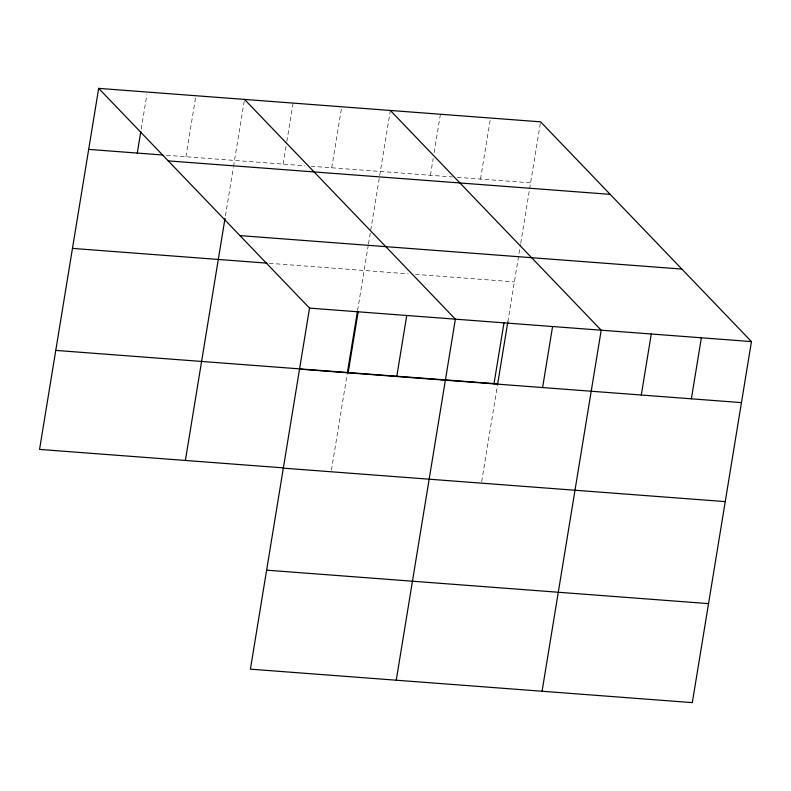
<?xml version="1.0" encoding="UTF-8"?>
<svg xmlns="http://www.w3.org/2000/svg" width="791" height="791" viewBox="0 0 791 791"><rect width="100%" height="100%" fill="white"/><g stroke="black" fill="none" stroke-linecap="round" stroke-linejoin="round"><path stroke-width="0.59" stroke-dasharray="3.96 2.97" d="M141.213 129.141L146.889 94.445M185.905 156.756L195.891 95.731M225.415 215.973L233.325 167.682M233.523 166.476L244.508 99.409M283.129 164.113L286.649 142.578M286.846 141.381L293.115 103.097M331.736 167.801L341.732 106.775M331.409 470.289L347.427 372.492M357.572 310.556L368.29 245.131M368.487 243.925L390.339 110.453M430.433 175.266L433.171 158.516M434.15 152.534L440.419 114.25M480.513 179.063L490.509 118.037M481.67 481.67L497.48 385.079M507.822 321.937L520.518 244.429M520.715 243.223L529.406 190.097M529.604 188.891L540.589 121.834M166.456 155.283L305 165.774M311.071 166.229L452.422 176.937M457.307 177.303L530.593 182.85M269.345 263.304L408.107 273.815M415.443 274.368L514.387 281.863"/><path stroke-width="1.19" d="M98.677 88.374L309.528 308.124L250.411 669.166L692.323 702.626L751.45 341.583L540.589 121.834L98.677 88.374L39.55 449.417L282.605 467.817M137.288 153.078L140.818 131.533M185.381 460.461L225.02 218.385M347.427 372.492L357.374 311.773M348.149 372.828L358.145 311.802M396.766 376.506L406.752 315.49M396.242 680.211L455.369 319.168L244.508 99.409M493.98 383.872L503.976 322.847M507.822 321.937L497.677 383.872L55.766 350.403M542.596 387.55L552.583 326.525M542.072 691.255L601.2 330.213L390.339 110.453M641.293 395.025L651.28 334M691.374 398.812L701.37 337.797M88.681 149.39L162.808 155.006M168.256 160.889L610.177 194.349M239.95 235.609L681.862 269.069M72.465 248.404L266.913 263.126M309.528 308.124L751.45 341.583M299.542 369.15L741.454 402.609M283.326 468.153L725.248 501.613M266.626 570.163L708.538 603.622"/></g></svg>
